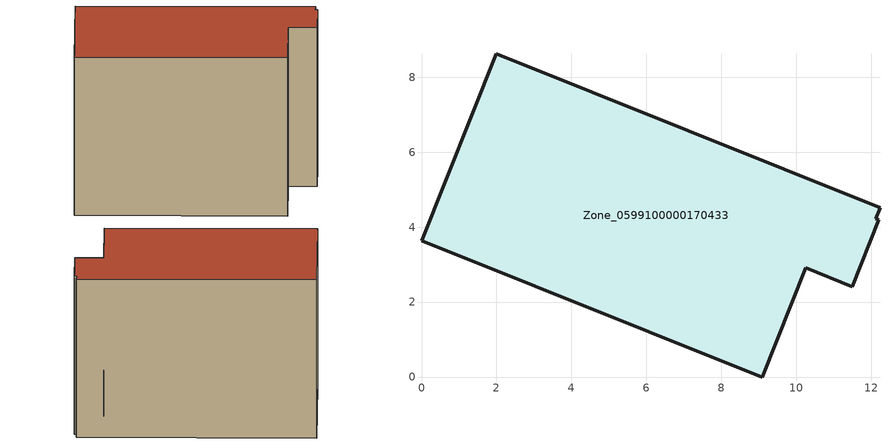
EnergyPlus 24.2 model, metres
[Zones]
Zone_0599100000170433
 floor ground (C_G): 0,3.64 1.99,8.62 12.23,4.51 12.12,4.23 12.21,4.19 11.49,2.41 10.25,2.91 9.09,0 z0.49
 wall outside (C_F): 1.99,8.62 0,3.64 9.09,0 10.25,2.91 11.49,2.41 12.21,4.19 12.12,4.23 12.23,4.51 1.99,8.62 z0.49:8.57
 roof outside (C_R): 12.23,4.51 1.99,8.62 0,3.64 9.09,0 10.25,2.91 11.49,2.41 12.21,4.19 12.12,4.23 z8.57
[BUILDING]
Pand.0599100000170433: North Axis=0; Terrain=City; Loads Convergence Tolerance Value=0.04; Temperature Convergence Tolerance Value=0.4; Solar Distribution=FullExterior; Maximum Number of Warmup Days=25; Minimum Number of Warmup Days=1
[Site:Location]
Rotterdam.The.Hague.AP_ZH_NLD Design_Conditions: Latitude=51.96; Longitude=4.45; Time Zone=1; Elevation=-4.5
[SITE:GROUNDTEMPERATURE:BUILDINGSURFACE]
18, 18, 18, 18, 18, 18, 18, 18, 18, 18, 18, 18
[MATERIAL] Thermal Absorptance=0.9; Solar Absorptance=0.7; Visible Absorptance=0.7
Name | Roughness | Thickness | Conductivity | Density | Specific Heat
G.TC.1975-1991 | MediumSmooth | 0.15 | 0.288461 | 540 | 1210
F.TC.1975-1991 | Rough | 0.3 | 0.230769 | 1920 | 840
R.TC.1975-1991 | MediumRough | 0.2 | 0.153846 | 1500 | 1000
[CONSTRUCTION]
C_G: G.TC.1975-1991
C_F: F.TC.1975-1991
C_R: R.TC.1975-1991
[ZONE]
Zone_0599100000170433: Type=1; Multiplier=1; Ceiling Height=Autocalculate; Volume=Autocalculate; Floor Area=autocalculate; Part of Total Floor Area=Yes
[ZONEINFILTRATION:DESIGNFLOWRATE]
Infil_Zone_0599100000170433: Zone or ZoneList or Space or SpaceList=Zone_0599100000170433; Schedule=AlwaysOn; Design Flow Rate Calculation Method=Flow/Area; Flow Rate per Floor Area=0.003; Constant Term Coefficient=1; Temperature Term Coefficient=0; Velocity Term Coefficient=0; Velocity Squared Term Coefficient=0
[HVACTEMPLATE:ZONE:IDEALLOADSAIRSYSTEM]
Zone_0599100000170433: Maximum Heating Supply Air Temperature=50; Minimum Cooling Supply Air Temperature=13; Maximum Heating Supply Air Humidity Ratio=0.0156; Minimum Cooling Supply Air Humidity Ratio=0.0077; Heating Limit=NoLimit; Cooling Limit=NoLimit; Dehumidification Control Type=ConstantSensibleHeatRatio; Cooling Sensible Heat Ratio=0.7; Dehumidification Setpoint=60; Humidification Control Type=None; Humidification Setpoint=30; Outdoor Air Method=None; Outdoor Air Flow Rate per Person=0.00944; Outdoor Air Flow Rate per Zone Floor Area=0; Outdoor Air Flow Rate per Zone=0; Demand Controlled Ventilation Type=None; Outdoor Air Economizer Type=NoEconomizer; Heat Recovery Type=None; Sensible Heat Recovery Effectiveness=0.7; Latent Heat Recovery Effectiveness=0.65
[ZONECONTROL:THERMOSTAT]
ThermostatControl_Zone_0599100000170433: Zone or ZoneList=Zone_0599100000170433; Control Type Schedule=DualSetpointControlType; Control 1=Thermostat_Zone_0599100000170433; Temperature Difference Between Cutout And Setpoint=0
[THERMOSTATSETPOINT:DUALSETPOINT]
Thermostat_Zone_0599100000170433: Heating Setpoint Temperature Schedule=HeatingSetpoint_Zone_0599100000170433; Cooling Setpoint Temperature Schedule=CoolingSetpoint_Zone_0599100000170433
[SCHEDULE:COMPACT]
HeatingSetpoint_Zone_0599100000170433: Through: 12/31, For: AllDays, Until: 24:00, 21
CoolingSetpoint_Zone_0599100000170433: Through: 12/31, For: AllDays, Until: 24:00, 24
DualSetpointControlType: Through: 12/31, For: AllDays, Until: 24:00, 4
AlwaysOn: Through: 12/31, For: AllDays, Until: 24:00, 1
